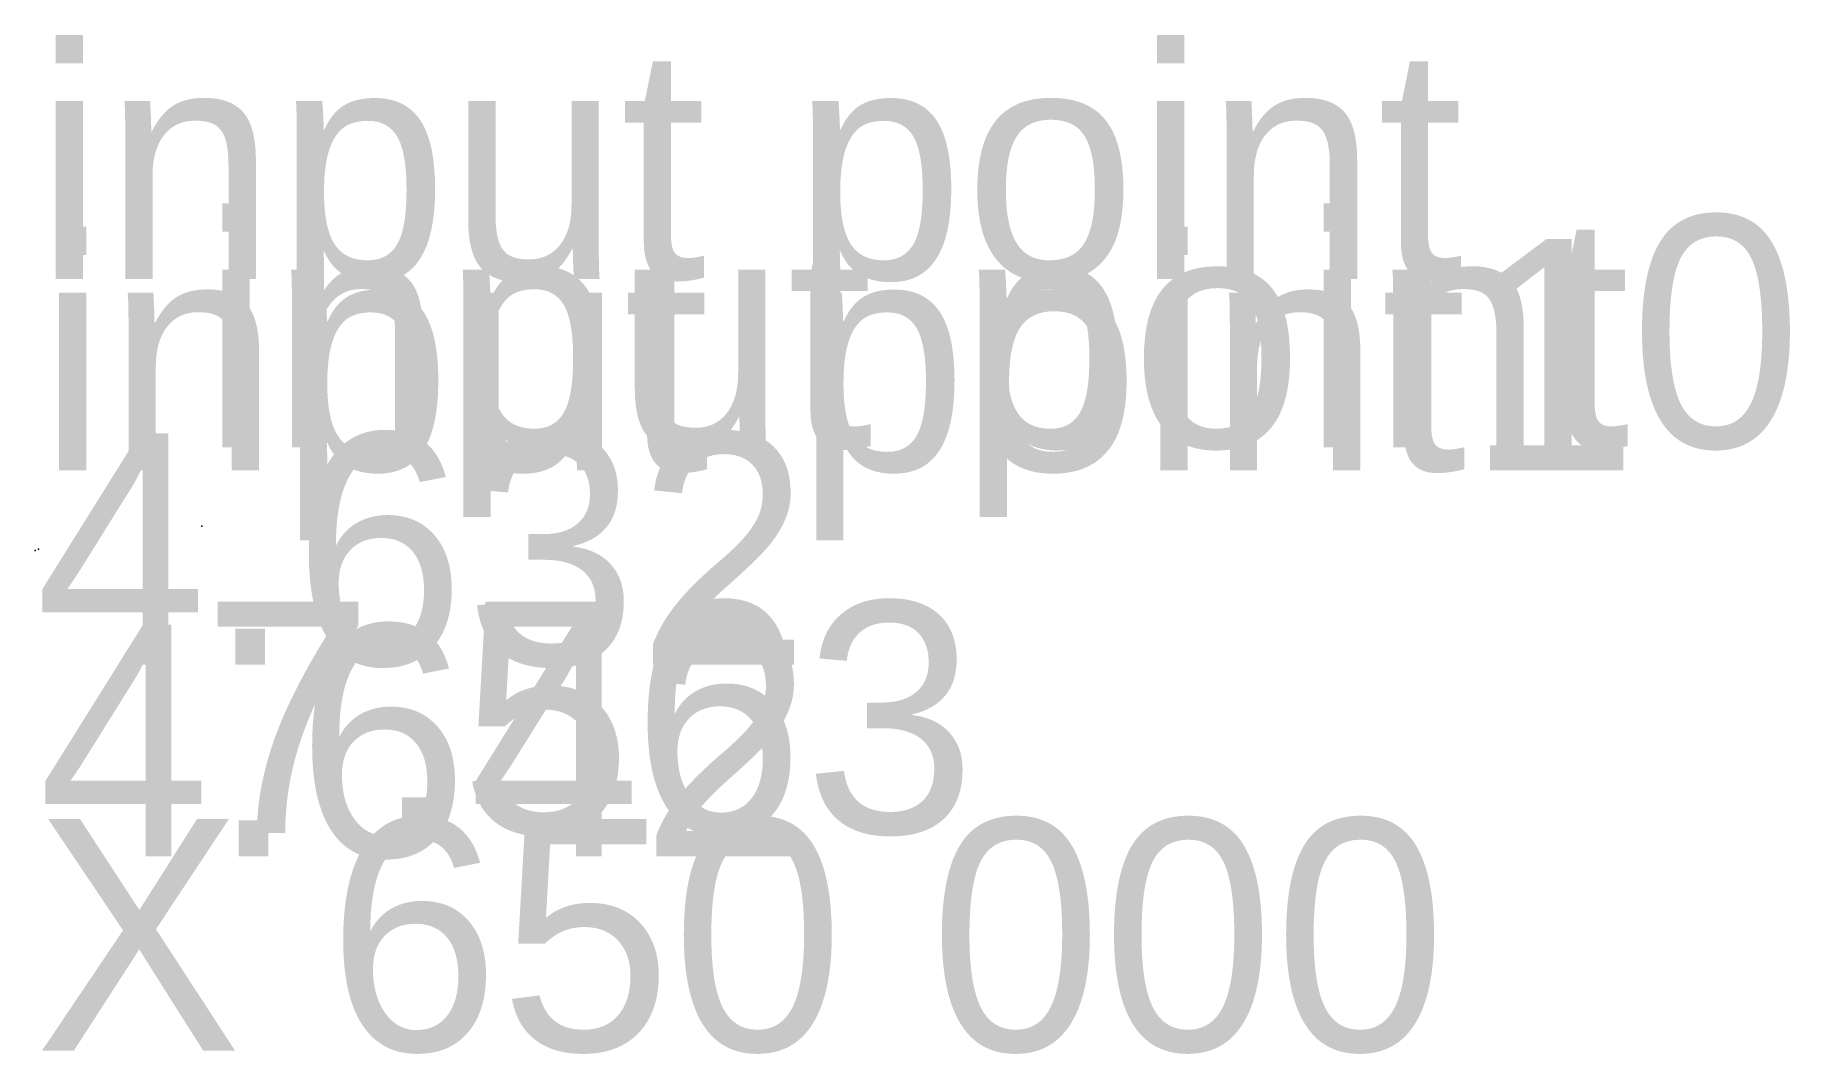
# Model space of a CAD drawing. Header units: metres. Extents: x 178081 to 737303, y 964681 to 975566.
# Drawn here: x 183561.584 to 183565.375, y 974988.328 to 974990.529 of the extents above.
import ezdxf

# ---------------------------------------------------------------- set-up
doc = ezdxf.new("R2010")
doc.units = ezdxf.units.M
doc.header["$MEASUREMENT"] = 0
doc.layers.add('SurveyPoint', color=4, linetype='Continuous', lineweight=0, true_color=0x00fffe)
doc.styles.get("Standard").update_dxf_attribs({"font": '', "height": 2.5})
doc.styles.get('Standard').set_extended_font_data('txt')

msp = doc.modelspace()

# ---------------------------------------------------------------- linework, layer by layer
at = {"layer": 'SurveyPoint'}
for p in [(183561.944, 974989.468, 7.563), (183561.584, 974989.415, 4.632), (183561.591, 974989.418, 4.642)]:
    msp.add_point(p, dxfattribs=at)

# ---------------------------------------------------------------- texts
at = {"layer": 'SurveyPoint', "color": 7, "char_height": 0.5, "attachment_point": 4}
for s, insert, width in [('input point\\P4.632\\PX 650 000', (183561.584, 974989.415, 4.632), 6), ('input point0\\P7.563', (183561.944, 974989.468, 7.563), 6.5), ('input point1\\P4.642', (183561.591, 974989.418, 4.642), 6.5)]:
    msp.add_mtext(s, dxfattribs=dict(at, insert=insert, width=width))

doc.saveas('drawing.dxf')
